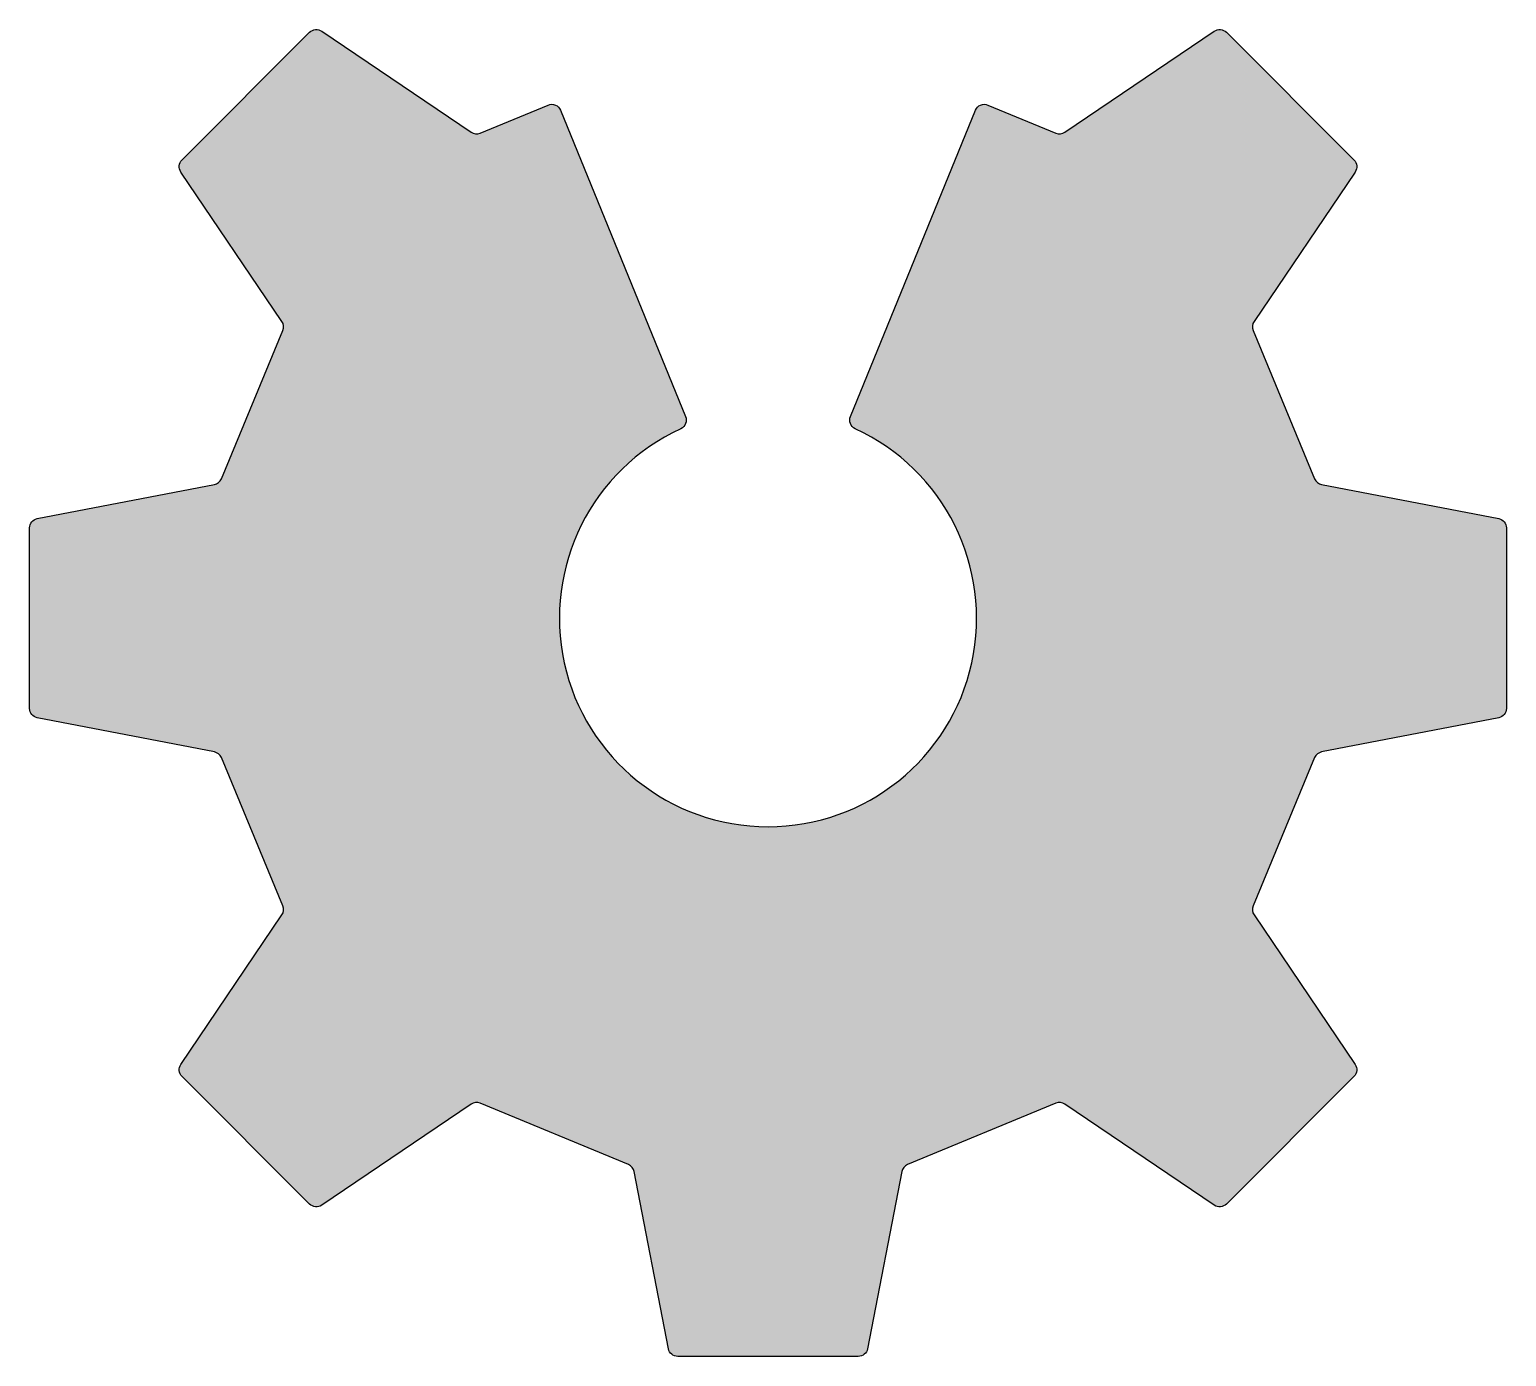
# Model space of a CAD drawing. Header units: inches. Extents: x -361 to 2602, y -61 to 1457.
# Drawn here: x -347.7 to -254.8, y -60.8 to 22.7 of the extents above; entities that cross this region are included whole.
import ezdxf

# ---------------------------------------------------------------- set-up
doc = ezdxf.new("R2010")
doc.units = ezdxf.units.IN
doc.header["$MEASUREMENT"] = 0

msp = doc.modelspace()

# ---------------------------------------------------------------- hatches: boundary and pattern name
h = msp.add_hatch(color=256)
edge = h.paths.add_edge_path()
edge.add_arc((-301.2403142359622, -14.3211779969584), 13.12995758370861, 114.7150320400102, 425.2849679599899)
edge.add_arc((-295.4997446315149, -1.848904913556776), 0.600000000000401, 157.7895946974561, 245.2849679598512, ccw=False)
edge.add_line((-296.0552258021694, -1.622099558574178), (-288.1836559272547, 17.65658479777028))
edge.add_arc((-287.6281747565944, 17.42977944279027), 0.6000000000047517, 67.5000000002978, 157.7895946978924, ccw=False)
edge.add_line((-287.3985646971764, 17.98410716230262), (-283.1229804783275, 16.21310219177519))
edge.add_arc((-282.8933704189074, 16.76742991128125), 0.5999999999997204, 247.4999999998874, 304.0803113826698)
edge.add_line((-282.5571577704454, 16.2704781480146), (-273.1540970383053, 22.63211761909167))
edge.add_arc((-272.8178843898442, 22.13516585582645), 0.599999999998028, 44.9999999998912, 124.08031138267381, ccw=False)
edge.add_line((-272.3936203211329, 22.55942992453618), (-264.3597063144684, 14.52551591787176))
edge.add_arc((-264.7839703831782, 14.10125184916042), 0.5999999999980311, -34.08031138267347, 45.00000000010863, ccw=False)
edge.add_line((-264.2870186199129, 13.76503920069933), (-270.6486580909864, 4.361978468559187))
edge.add_arc((-270.151706327713, 4.02576582009355), 0.6000000000073578, 145.9196886174041, 202.5000000001866)
edge.add_line((-270.7060340472258, 3.796155760669876), (-266.8384280988125, -5.541070973899537))
edge.add_arc((-266.2841003793071, -5.311460914478077), 0.5999999999997095, 202.5000000002602, 259.0803113830427)
edge.add_line((-266.3977600973835, -5.900597119855433), (-255.2504336803199, -8.051206718001254))
edge.add_arc((-255.3640933983986, -8.640342923374481), 0.5999999999960837, -2.6489033189136535e-11, 79.0803113827559, ccw=False)
edge.add_line((-254.7640933984026, -8.64034292337476), (-254.7640933984026, -20.00201307053669))
edge.add_arc((-255.364093398403, -20.00201307054061), 0.6000000000004907, -79.08031138240852, 3.7397285268525593e-10, ccw=False)
edge.add_line((-255.2504336803199, -20.59114927591747), (-266.3977600973835, -22.74175887406329))
edge.add_arc((-266.2841003793071, -23.33089507944065), 0.5999999999997101, 100.9196886169574, 157.4999999997397)
edge.add_line((-266.8384280988125, -23.10128502001919), (-270.7060340472258, -32.4385117545886))
edge.add_arc((-270.151706327713, -32.66812181401228), 0.6000000000073575, 157.4999999998134, 214.0803113825959)
edge.add_line((-270.6486580909864, -33.00433446247791), (-264.2870186199129, -42.40739519461079))
edge.add_arc((-264.7839703831826, -42.74360784307551), 0.6000000000037167, -45.0000000000569, 34.08031138272571, ccw=False)
edge.add_line((-264.3597063144684, -43.16787191179048), (-272.3936203211329, -51.2017859184549))
edge.add_arc((-272.8178843898398, -50.77752184974153), 0.599999999997491, 235.91968861678362, 314.99999999956503, ccw=False)
edge.add_line((-273.1540970383053, -51.27447361300312), (-282.5571577704454, -44.91283414193333))
edge.add_arc((-282.8933704189074, -45.40978590519998), 0.5999999999997204, 55.91968861733015, 112.5000000001126)
edge.add_line((-283.1229804783275, -44.85545818569392), (-292.4602072128969, -48.72306413410718))
edge.add_arc((-292.230597153484, -49.27739185361238), 0.5999999999961887, 112.4999999995129, 169.0803113822953)
edge.add_line((-292.8197333588564, -49.1637321355289), (-294.9703429570022, -60.31105855259977))
edge.add_arc((-295.5594791623835, -60.19739883452029), 0.6000000000041308, 270.00000000004707, 349.08031138282917, ccw=False)
edge.add_line((-295.559479162383, -60.79739883452442), (-306.9211493095413, -60.79739883452442))
edge.add_arc((-306.921149309539, -60.19739883452249), 0.6000000000019272, 190.9196886169971, 269.9999999997793, ccw=False)
edge.add_line((-307.5102855149185, -60.31105855259977), (-309.6608951130643, -49.1637321355289))
edge.add_arc((-310.2500313184385, -49.27739185361576), 0.5999999999986133, 10.91968861798865, 67.50000000077118)
edge.add_line((-310.0204212590274, -48.72306413410718), (-319.3576479935971, -44.85545818569392))
edge.add_arc((-319.5872580530171, -45.40978590519998), 0.5999999999997196, 67.49999999988734, 124.0803113826699)
edge.add_line((-319.9234707014791, -44.91283414193333), (-329.3265314336229, -51.27447361300312))
edge.add_arc((-329.6627440820884, -50.77752184974153), 0.599999999997491, 225.0000000004349, 304.08031138321644, ccw=False)
edge.add_line((-330.0870081507953, -51.2017859184549), (-338.1209221574597, -43.16787191179048))
edge.add_arc((-337.696658088742, -42.74360784307991), 0.6000000000031708, 145.919688616731, 224.9999999995138, ccw=False)
edge.add_line((-338.193609852008, -42.40739519461079), (-331.8319703809382, -33.00433446247791))
edge.add_arc((-332.3289221442116, -32.66812181401228), 0.6000000000073588, 325.9196886174042, 382.5000000001865)
edge.add_line((-331.7745944246988, -32.4385117545886), (-335.642200373112, -23.10128502001919))
edge.add_arc((-336.1965280926175, -23.33089507944065), 0.5999999999997104, 22.50000000026026, 79.08031138304261)
edge.add_line((-336.082868374541, -22.74175887406329), (-347.2301947916046, -20.59114927591747))
edge.add_arc((-347.1165350735215, -20.00201307054061), 0.6000000000004927, 179.9999999996262, 259.0803113824083, ccw=False)
edge.add_line((-347.716535073522, -20.00201307053669), (-347.716535073522, -8.64034292337476))
edge.add_arc((-347.1165350735259, -8.640342923374483), 0.5999999999960858, 100.91968861724428, 180.0000000000264, ccw=False)
edge.add_line((-347.2301947916046, -8.051206718001254), (-336.082868374541, -5.900597119855433))
edge.add_arc((-336.1965280926175, -5.311460914478077), 0.5999999999997092, 280.9196886169573, 337.4999999997398)
edge.add_line((-335.642200373112, -5.541070973899537), (-331.7745944246988, 3.796155760669876))
edge.add_arc((-332.3289221442116, 4.02576582009355), 0.6000000000073588, 337.4999999998135, 394.0803113825959)
edge.add_line((-331.8319703809382, 4.361978468559187), (-338.193609852008, 13.76503920069933))
edge.add_arc((-337.6966580887463, 14.10125184916482), 0.599999999997491, 135.0000000004349, 214.0803113832164, ccw=False)
edge.add_line((-338.1209221574597, 14.52551591787176), (-330.0870081507953, 22.55942992453618))
edge.add_arc((-329.662744082084, 22.13516585582644), 0.5999999999980308, 55.91968861732653, 135.0000000001086, ccw=False)
edge.add_line((-329.3265314336229, 22.63211761909167), (-319.9234707014791, 16.2704781480146))
edge.add_arc((-319.5872580530171, 16.76742991128125), 0.599999999999721, 235.9196886173302, 292.5000000001126)
edge.add_line((-319.3576479935971, 16.21310219177519), (-315.0820637747445, 17.98410716230262))
edge.add_arc((-314.8524537153283, 17.42977944279207), 0.6000000000023838, 22.210405302013328, 112.4999999996079, ccw=False)
edge.add_line((-314.2969725446699, 17.65658479777028), (-306.4254026697513, -1.622099558574178))
edge.add_arc((-306.9808838404076, -1.848904913554876), 0.6000000000013653, -65.284967960085, 22.21040530231039, ccw=False)

# ---------------------------------------------------------------- linework, layer by layer
msp.add_lwpolyline([(-306.7300205918023, -2.39394402270284, 4.564395604021269), (-295.7506078801221, -2.39394402270284, -0.401467224952953), (-296.0552258021694, -1.622099558574178), (-288.1836559272547, 17.65658479777028, -0.4156947323144399), (-287.3985646971764, 17.98410716230262), (-283.1229804783275, 16.21310219177519, 0.2520191994259644), (-282.5571577704454, 16.2704781480146), (-273.1540970383053, 22.63211761909167, -0.3594323331783931), (-272.3936203211329, 22.55942992453618), (-264.3597063144684, 14.52551591787176, -0.3594323331783907), (-264.2870186199129, 13.76503920069933), (-270.6486580909864, 4.361978468559187, 0.2520191994259642), (-270.7060340472258, 3.796155760669876), (-266.8384280988125, -5.541070973899537, 0.2520191994259642), (-266.3977600973835, -5.900597119855433), (-255.2504336803199, -8.051206718001254, -0.3594323331783926), (-254.7640933984026, -8.64034292337476), (-254.7640933984026, -20.00201307053669, -0.3594323331783926), (-255.2504336803199, -20.59114927591747), (-266.3977600973835, -22.74175887406329, 0.2520191994259639), (-266.8384280988125, -23.10128502001919), (-270.7060340472258, -32.4385117545886, 0.2520191994259644), (-270.6486580909864, -33.00433446247791), (-264.2870186199129, -42.40739519461079, -0.359432333178393), (-264.3597063144684, -43.16787191179048), (-272.3936203211329, -51.2017859184549, -0.3594323331783879), (-273.1540970383053, -51.27447361300312), (-282.5571577704454, -44.91283414193333, 0.2520191994259644), (-283.1229804783275, -44.85545818569392), (-292.4602072128969, -48.72306413410718, 0.2520191994259639), (-292.8197333588564, -49.1637321355289), (-294.9703429570022, -60.31105855259977, -0.359432333178391), (-295.559479162383, -60.79739883452442), (-306.9211493095413, -60.79739883452442, -0.359432333178391), (-307.5102855149185, -60.31105855259977), (-309.6608951130643, -49.1637321355289, 0.2520191994259646), (-310.0204212590274, -48.72306413410718), (-319.3576479935971, -44.85545818569392, 0.2520191994259648), (-319.9234707014791, -44.91283414193333), (-329.3265314336229, -51.27447361300312, -0.3594323331783879), (-330.0870081507953, -51.2017859184549), (-338.1209221574597, -43.16787191179048, -0.3594323331783948), (-338.193609852008, -42.40739519461079), (-331.8319703809382, -33.00433446247791, 0.2520191994259637), (-331.7745944246988, -32.4385117545886), (-335.642200373112, -23.10128502001919, 0.2520191994259638), (-336.082868374541, -22.74175887406329), (-347.2301947916046, -20.59114927591747, -0.359432333178391), (-347.716535073522, -20.00201307053669), (-347.716535073522, -8.64034292337476, -0.3594323331783911), (-347.2301947916046, -8.051206718001254), (-336.082868374541, -5.900597119855433, 0.2520191994259643), (-335.642200373112, -5.541070973899537), (-331.7745944246988, 3.796155760669876, 0.2520191994259637), (-331.8319703809382, 4.361978468559187), (-338.193609852008, 13.76503920069933, -0.3594323331783879), (-338.1209221574597, 14.52551591787176), (-330.0870081507953, 22.55942992453618, -0.3594323331783909), (-329.3265314336229, 22.63211761909167), (-319.9234707014791, 16.2704781480146, 0.2520191994259641), (-319.3576479935971, 16.21310219177519), (-315.0820637747445, 17.98410716230262, -0.4156947323144399), (-314.2969725446699, 17.65658479777028), (-306.4254026697513, -1.622099558574178, -0.4014672249529544)], format="xyb", close=True)

doc.saveas('drawing.dxf')
